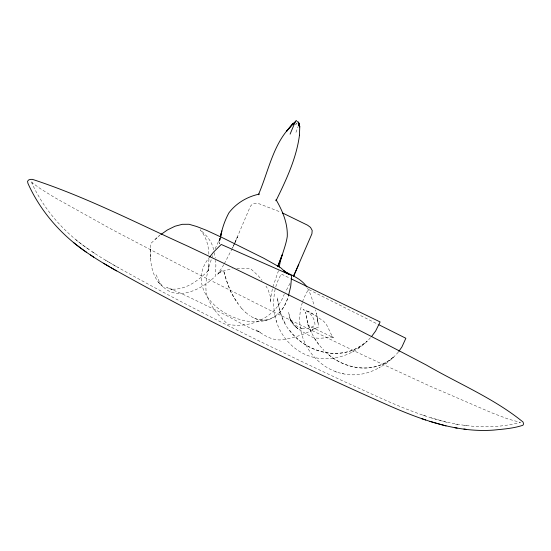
<?xml version="1.0" encoding="UTF-8"?>
<svg xmlns="http://www.w3.org/2000/svg" width="551" height="551" viewBox="0 0 551 551"><rect width="100%" height="100%" fill="white"/><g stroke="black" fill="none" stroke-linecap="round" stroke-linejoin="round"><path stroke-width="0.41" stroke-dasharray="2.75 2.07" d="M279.137 313.161C283.476 308.195 286.685 302.217 288.455 295.832M150.568 248.866C149.81 262.62 152 278.799 163.867 287.408M208.677 265.568L208.223 270.823L209.029 257.916M220.283 238.246L219.202 243.824L220.366 238.149M275.142 289.22C273.454 297.54 273.172 306.198 274.797 314.545M275.796 286.851L276.884 282.904L281.175 273.957L290.418 278.455M219.801 238.135L218.651 242.178L219.939 238.562M278.482 270.665L272.593 287.767L270.644 298.091L270.665 302.609L270.321 296.321L268.055 289.585L266.002 286.1M302.327 302.664C287.787 349.079 336.578 393.235 380.41 366.959M302.582 301.852L303.608 298.601L308.346 289.365L378.234 324.429M211.226 259.783C207.39 270.5 204.882 281.892 206.288 293.311C209.759 305.757 218.589 315.923 228.004 324.408C251.47 328.61 275.893 317.211 284.233 294.234M311.301 332.308L308.636 325.834L306.769 319.05L305.681 312.245L306.769 319.05L308.656 325.772L311.281 332.377L314.669 338.555L318.712 344.409L323.327 349.864M212.114 257.152L212.672 255.616M215.179 248.721L220.076 238.011M295.963 132.357L298.181 126.42M287.519 298.856C270.121 351.944 172.387 302.024 209.649 257.041M234.74 243.039L232.646 247.654M235.077 242.268L250.402 206.267L252.503 204.042L255.878 203.243L259.39 203.87L280.893 212.204M237.571 236.627L232.694 247.702L234.712 243.136M235.036 242.406L237.385 237.116M232.267 248.425L224.195 263.991M289.978 283.441L285.411 292.058M223.809 264.707L217.735 274.219L222.122 270.307L217.418 273.799L224.105 270.713L232.212 268.812M398.325 352.075C392.939 358.508 386.32 363.791 378.978 367.841M370.465 337.708C357.441 352.764 336.792 361.36 316.935 358.026C295.005 354.396 277.821 335.18 274.55 313.512M208.237 270.617C198.394 280.555 185.735 290.267 170.989 289.082L172.325 289.344L166.636 287.594C182.96 293.469 198.25 301.824 213.912 309.214C229.726 316.432 244.265 326.24 260.361 332.522L256.298 329.973C264.198 335.449 273.461 341.572 283.538 339.554C294.764 337.687 305.805 333.954 315.689 328.224L312.052 329.78L318.974 326.867L315.62 309.924M155.093 239.368L159.556 235.47L150.774 243.473L150.354 254.266L150.788 259.17L150.692 258.316M385.101 364.053L386.299 363.309M352.502 351.993L353.549 351.352M358.763 348.108L359.645 347.571M275.569 316.233C269.522 320.744 261.243 321.309 254.445 318.202M295.646 124.202L297.12 123.548M295.563 124.271L296.886 123.741M267.572 319.952C261.429 321.13 255.12 319.277 250.037 315.792M236.847 268.482L241.49 268.151L250.774 268.854L258.13 275.638L262.007 280.294M112.314 264.191C187.03 306.749 264.583 344.113 342.336 380.72C397.76 405.226 457.309 438.885 520.02 422.445L520.488 422.417L508.153 419.042L492.436 413.085L431.013 386.595L364.335 355.767L269.728 310.117L176.12 263.089L111.591 229.312L54.205 197.292L40.388 188.711L32.385 182.898L32.736 183.201L30.98 181.382L31.249 181.768C43.467 209.166 63.957 232.474 88.67 249.307M455.553 424.132L457.771 424.463M464.321 425.386L466.621 425.73M335.435 371.739L336.854 372.097M342.123 373.461L343.507 373.812M446.875 422.376L430.992 417.865M422.899 415.199L426.915 416.528M331.392 336.124L333.245 337.46C328.947 332.026 328.265 324.202 322.08 320.097C315.978 316.281 310.192 311.267 303.029 309.71C309.903 311.473 314.938 318.092 315.02 325.159C310.929 328.169 305.557 329.305 300.626 328.045L301.845 328.458L295.591 325.483L290.556 320.744L293.029 323.52L289.826 318.499C293.091 327.687 302.802 331.578 310.482 336.317C317.741 340.153 325.627 336.916 333.259 337.556L310.254 326.454L306.521 324.188M313.643 314.559L308.043 311.253M75.776 239.637C87.024 248.715 99.146 256.635 111.695 263.791M105.413 260.106L118.307 267.703M92.43 251.828L95.75 254.107M328.534 354.582C343.528 367.262 365.761 372.345 383.916 363.598L389.268 360.43L394.075 356.628L389.247 360.485L383.937 363.536L378.165 365.926C358.729 372.139 336.964 364.349 323.354 349.775M245.732 312.5L250.03 315.902M241.593 308.381L245.725 312.61M289.654 330.214C304.324 350.47 333.438 359.927 356.359 348.432L362.028 345.064L367.18 341.014C338.452 368.013 289.068 347.55 279.977 311.384L278.331 304.462L277.463 297.547L278.31 304.517L280.004 311.322L282.449 318.037L285.68 324.381M213.588 249.734C212.032 241.428 206.322 235.077 200.137 229.836C206.219 236.586 208.698 245.801 208.905 254.72M241.593 308.491L234.085 297.933L230.835 291.768L227.976 285.17L223.665 270.734L225.579 278.097L230.828 291.851L237.688 303.601M160.189 284.22L158.068 281.471L158.964 282.635M314.642 338.631L318.685 344.492M307.541 288.042L310.537 294.496L314.476 306.142M156.105 274.859L159.377 281.85C172.862 304.111 201.583 290.115 215.462 276.03L215.882 265.251L215.448 260.347M214.305 252.592L215.234 257.902M276.237 320.475L276.519 321.66M317.369 318.974L318.017 323.485L316.522 312.927M297.933 328.699L293.917 325.269L297.933 328.699M290.336 319.718L288.628 312.596L290.336 319.718"/><path stroke-width="0.83" d="M276.106 199.985L276.003 200.771C286.134 180.094 296.286 158.647 299.413 135.615L299.427 135.215M299.413 135.615L299.778 126.799L298.153 122.005L299.641 126.888L298.428 123.672M279.226 267.132C280.735 256.663 285.68 247.048 287.264 236.579C287.863 223.375 282.573 210.978 276.099 199.765M220.441 237.447C221.95 228.844 224.78 220.448 228.961 212.776C236.427 202.988 247.323 196.673 259.28 194.083M220.703 236.531L221.702 231.668M220.262 236.517L221.874 230.862M288.455 295.832L290.735 286.203L291.665 275.521L221.226 244.451L213.76 251.883L209.649 257.041M298.938 124.347L299.427 123.025L299.489 126.393M290.101 134.127L294.578 123.383L296.342 120.614L292.45 124.326L293.724 123.465M294.268 274.584L293.566 276.182L311.907 233.817L312.19 230.442L310.53 227.411L307.568 225.194L282.326 212.865M293.917 275.383L298.766 264.487M398.772 351.435L401.913 346.958L405.86 338.273L379.005 324.815M371.739 336.31L375.665 330.965L380.114 321.949L291.19 278.834M258.977 194.193L258.371 194.785C268.929 170.665 273.33 141.566 293.931 123.424M160.858 234.554L167.366 229.981L175.018 226.227L182.312 224.312L189.048 224.278L196.693 226.509L206.281 230.228L223.286 238.115L263.633 258.171L280.521 267.607L286.603 273.062L283.297 270.417L289.02 274.274M294.33 122.935L292.402 124.161L286.644 131.262L292.402 124.161L293.835 123.486M297.416 121.799L297.871 121.516M292.856 124.071L294.289 123.341M110.524 267.4C200.867 318.23 294.303 363.557 389.013 405.626C421.956 420.014 457.061 432.824 493.634 430.09C503.394 429.112 513.56 428.416 522.865 425.262C523.801 424.401 523.374 423.037 523.016 422.011C494.137 398.449 458.556 383.723 426.426 365.079C347.901 323.685 268.33 284.309 188.111 246.318C137.178 223.334 87.182 197.423 34.024 179.874C31.545 178.524 25.863 179.495 27.943 183.373C40.423 211.315 61.319 235.105 86.528 252.289M454.926 427.755L457.151 428.086M463.901 429.036L466.208 429.381M446.041 425.951L429.932 421.384M421.653 418.657L425.675 419.986M73.448 242.481C84.82 251.655 97.066 259.679 109.752 266.911M103.457 263.22L116.523 270.913M286.981 273.007L284.95 271.739C292.843 275.59 301.728 279.329 306.776 286.878M90.447 254.92L93.773 257.207M298.525 123.934L299.778 126.799L298.456 123.658M298.594 122.894L299.31 125.69M282.202 254.872L277.752 266.526L282.202 254.872"/></g></svg>
